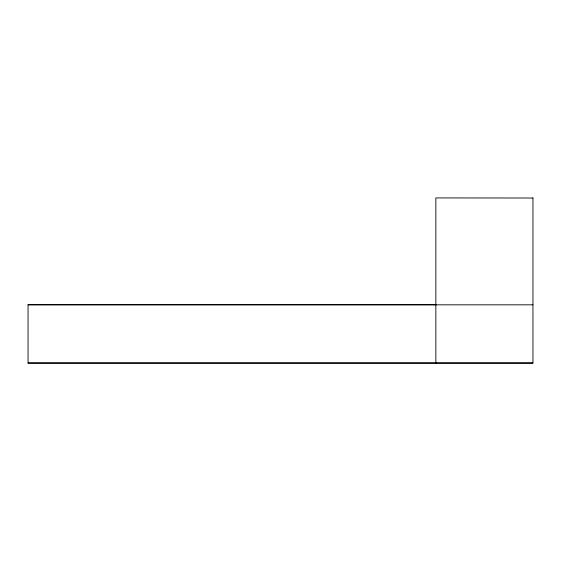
<?xml version="1.0" encoding="UTF-8"?>
<svg xmlns="http://www.w3.org/2000/svg" width="561" height="561" viewBox="0 0 561 561"><rect width="100%" height="100%" fill="white"/><g stroke="black" fill="none" stroke-linecap="round" stroke-linejoin="round"><path stroke-width="0.84" d="M532.95 198.019L435.855 197.921L435.855 363.079M435.855 304.721L28.05 304.721L28.05 363.079L532.95 363.079L532.95 197.921M28.05 304.826L532.95 304.826M28.05 362.981L532.95 362.981"/></g></svg>
